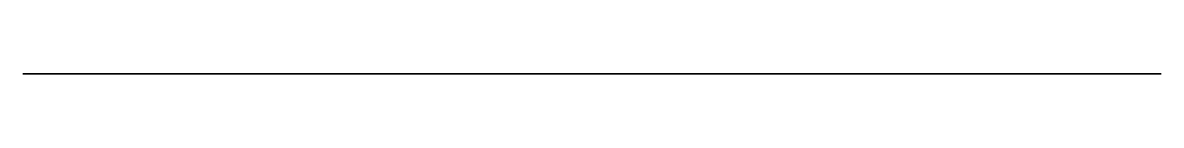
# Model space of a CAD drawing. Header units: millimetres. Extents: x -76 to 76, y 0 to 0.
import ezdxf

# ---------------------------------------------------------------- set-up
doc = ezdxf.new("R2010")
doc.units = ezdxf.units.MM
doc.layers.add('Sketch007', color=7, linetype='CONTINUOUS')

msp = doc.modelspace()

# ---------------------------------------------------------------- linework, layer by layer
at = {"layer": 'Sketch007'}
for p, q in [((-76.2, 0, -152.4), (-76.2, 0)), ((-76.2, 0), (0, 0)), ((76.2, 0), (-76.2, 0, -152.4)), ((0, 0), (50.8, 0, 50.8)), ((76.2, 0, 355.6), (76.2, 0)), ((50.8, 0, 50.8), (50.8, 0, 355.6)), ((50.8, 0, 355.6), (76.2, 0, 355.6))]:
    msp.add_line(p, q, dxfattribs=at)

doc.saveas('drawing.dxf')
